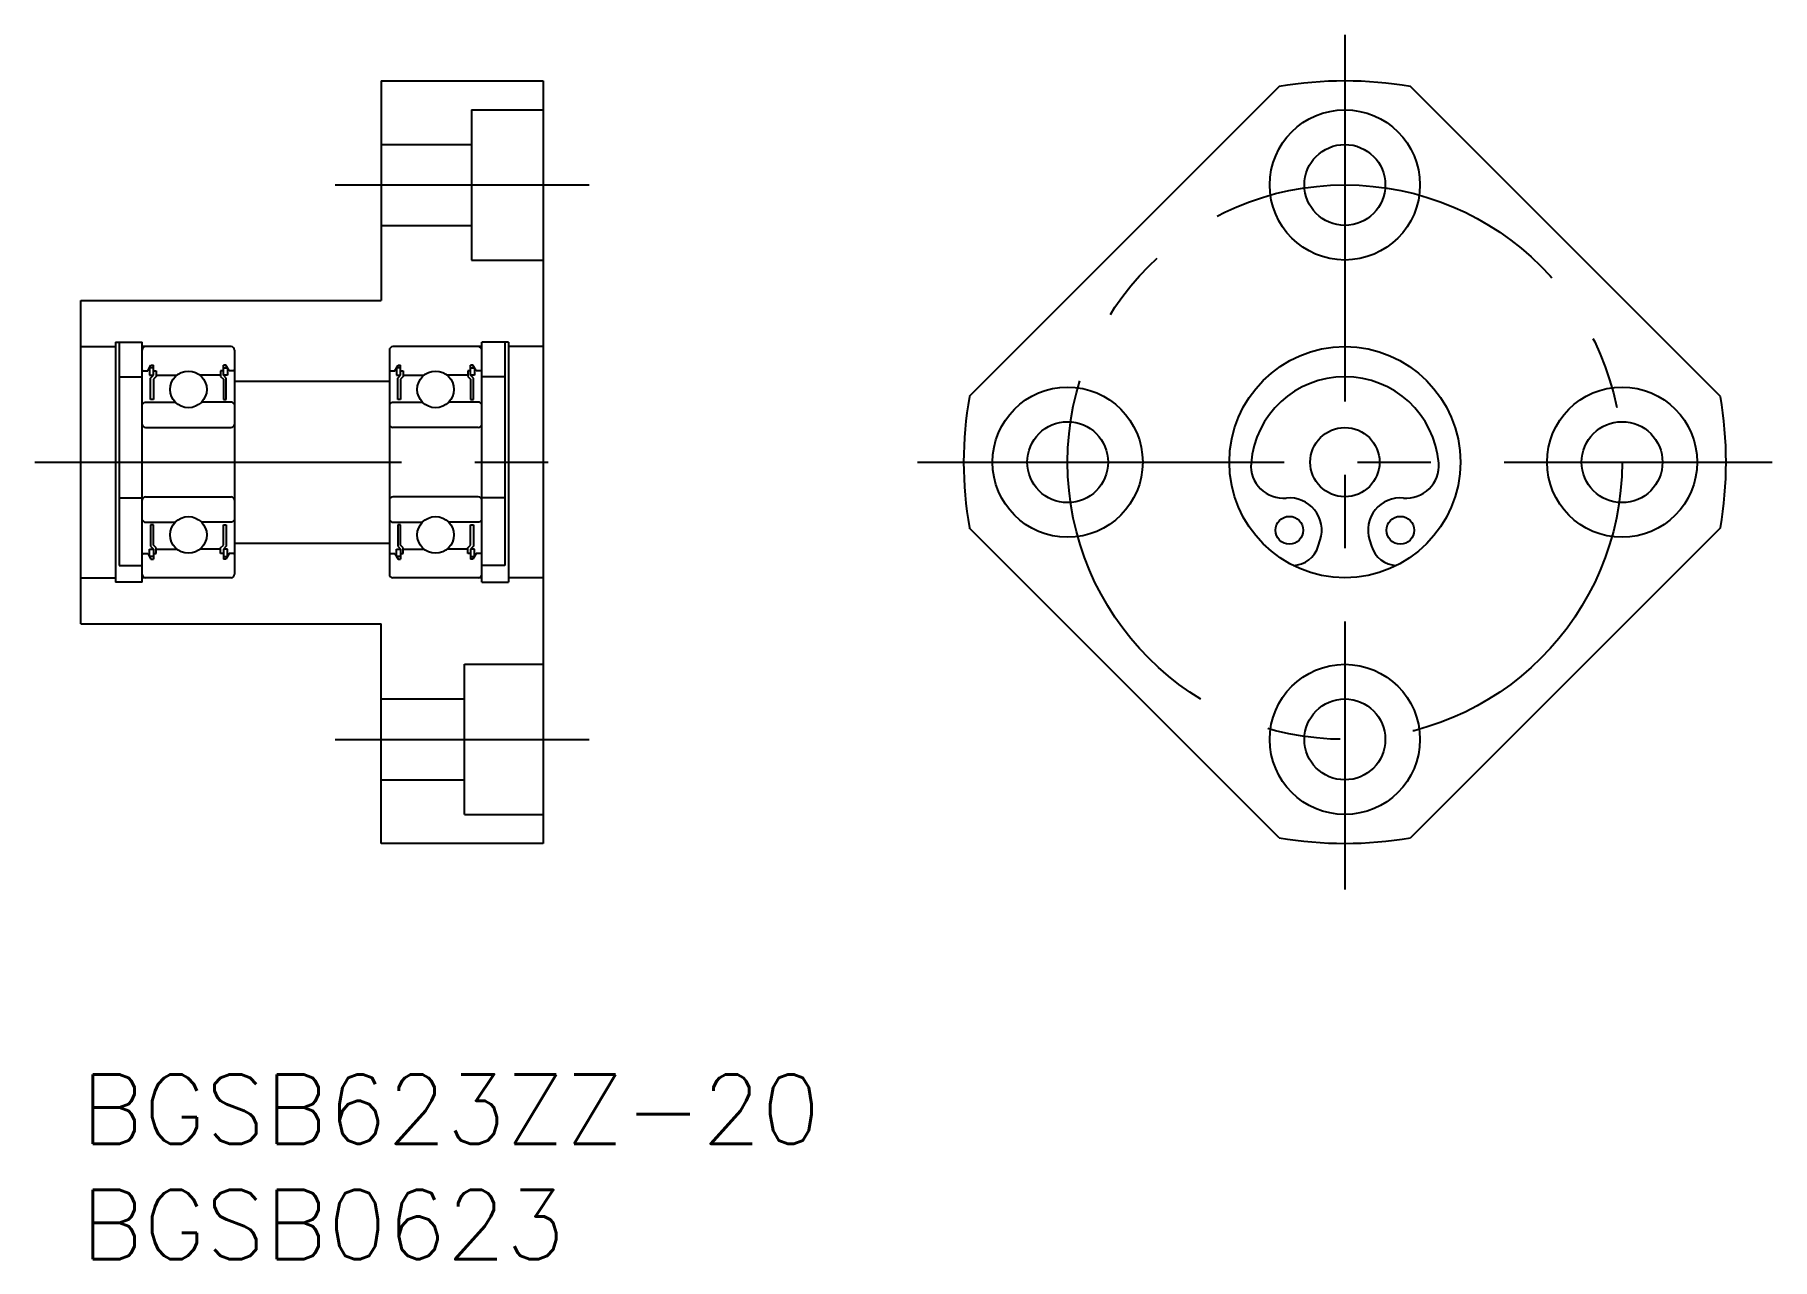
# Model space of a CAD drawing. Extents: x -2 to 73.2, y -8 to 45.
import ezdxf

# ---------------------------------------------------------------- set-up
doc = ezdxf.new("R2010")
doc.units = 0
doc.header["$LTSCALE"] = 0.5
doc.linetypes.add('CENTER', pattern=[50.8, 31.75, -6.35, 6.35, -6.35])
for name, color, linetype in [('MSM_CENTER', 1, 'CENTER'), ('MSM_CONTINUOUS', 7, 'CONTINUOUS'), ('MSM_PART_NUMBER', 7, 'CONTINUOUS')]:
    doc.layers.add(name, color=color, linetype=linetype)
doc.styles.get("Standard").update_dxf_attribs({"font": 'txt.shx', "height": 3, "bigfont": 'bigfont.shx'})

# ---------------------------------------------------------------- blocks, each defined once
blk = doc.blocks.new('*U6')
at = {"layer": 'MSM_PART_NUMBER'}
blk.add_text('BGSB623ZZ-20', height=3, dxfattribs=at).set_placement((0, -3))
blk = doc.blocks.new('*U7')
at = {"layer": 'MSM_PART_NUMBER'}
blk.add_text('BGSB0623', height=3, dxfattribs=at).set_placement((0, -8))

msp = doc.modelspace()

# ---------------------------------------------------------------- linework, layer by layer
at = {"layer": 'MSM_CENTER'}
for p, q in [((54.708, 45), (54.708, 8)), ((11, 38.5), (22, 38.5)), ((-2, 26.5), (22, 26.5)), ((36.208, 26.5), (73.208, 26.5)), ((11, 14.5), (22, 14.5))]:
    msp.add_line(p, q, dxfattribs=at)
msp.add_circle((54.708, 26.5), 12, dxfattribs=at)
at = {"layer": 'MSM_CONTINUOUS'}
for p, q in [((13, 43), (20, 43)), ((13, 43), (13, 33.5)), ((20, 43), (20, 10)), ((51.87, 42.754), (38.453, 29.338)), ((70.962, 29.338), (57.545, 42.754)), ((16.9, 41.75), (16.9, 35.25)), ((16.9, 41.75), (20, 41.75)), ((13, 40.25), (16.9, 40.25)), ((13, 36.75), (16.9, 36.75)), ((16.9, 35.25), (20, 35.25)), ((0, 19.5), (0, 33.5)), ((0, 33.5), (13, 33.5)), ((1.5, 31.7, 0.5), (2.65, 31.7, 0.5)), ((1.5, 31.7), (1.5, 21.3)), ((1.65, 31.7), (1.65, 22.024)), ((2.65, 21.3), (2.65, 31.7)), ((17.35, 21.3), (17.35, 31.7)), ((18.5, 31.7), (17.35, 31.7)), ((18.35, 31.7, -0.5), (18.35, 22.024, -0.5)), ((18.5, 31.7, -0.5), (18.5, 21.3, -0.5)), ((0, 31.5, 0.5), (1.5, 31.5, 0.5)), ((6.5, 31.5), (2.65, 31.5)), ((6.65, 31.35), (6.65, 21.65)), ((13.35, 31.35), (13.35, 21.65)), ((17.35, 31.5), (13.5, 31.5)), ((20, 31.5), (18.5, 31.5)), ((1.65, 30.2, 0.5), (2.65, 30.2, 0.5)), ((2.65, 30.49), (2.68, 30.46)), ((2.68, 30.46), (2.891, 30.46)), ((2.891, 30.46), (3.031, 30.701)), ((3.133, 30.581), (2.961, 30.581)), ((2.961, 30.581), (2.961, 30.26)), ((2.961, 30.26), (3.133, 30.26)), ((3.012, 30.139), (3.133, 30.26)), ((3.012, 29.216), (3.012, 30.139)), ((3.031, 30.701), (3.133, 30.701)), ((3.133, 30.26), (3.133, 30.701)), ((3.133, 30.46), (3.253, 30.46)), ((3.253, 30.21), (3.133, 30.089)), ((3.133, 30.089), (3.133, 29.216)), ((3.253, 30.46), (3.253, 30.21)), ((3.253, 30.29), (3.283, 30.26)), ((3.283, 30.26), (4.142, 30.26)), ((6.017, 30.26), (5.158, 30.26)), ((6.047, 30.29), (6.017, 30.26)), ((6.047, 30.46), (6.047, 30.21)), ((6.168, 30.46), (6.047, 30.46)), ((6.047, 30.21), (6.168, 30.089)), ((6.168, 30.26), (6.168, 30.701)), ((6.269, 30.701), (6.168, 30.701)), ((6.168, 30.581), (6.339, 30.581)), ((6.288, 30.139), (6.168, 30.26)), ((6.339, 30.26), (6.168, 30.26)), ((6.168, 30.089), (6.168, 29.216)), ((6.409, 30.46), (6.269, 30.701)), ((6.288, 29.216), (6.288, 30.139)), ((6.339, 30.581), (6.339, 30.26)), ((6.62, 30.46), (6.409, 30.46)), ((6.65, 30.49), (6.62, 30.46)), ((13.35, 30.49), (13.38, 30.46)), ((13.38, 30.46), (13.591, 30.46)), ((13.591, 30.46), (13.731, 30.701)), ((13.832, 30.581), (13.661, 30.581)), ((13.661, 30.581), (13.661, 30.26)), ((13.661, 30.26), (13.832, 30.26)), ((13.712, 30.139), (13.832, 30.26)), ((13.712, 29.216), (13.712, 30.139)), ((13.731, 30.701), (13.832, 30.701)), ((13.832, 30.26), (13.832, 30.701)), ((13.832, 30.46), (13.953, 30.46)), ((13.953, 30.21), (13.832, 30.089)), ((13.832, 30.089), (13.832, 29.216)), ((13.953, 30.46), (13.953, 30.21)), ((13.953, 30.29), (13.983, 30.26)), ((13.983, 30.26), (14.842, 30.26)), ((16.717, 30.26), (15.858, 30.26)), ((16.747, 30.29), (16.717, 30.26)), ((16.747, 30.46), (16.747, 30.21)), ((16.867, 30.46), (16.747, 30.46)), ((16.747, 30.21), (16.867, 30.089)), ((16.867, 30.26), (16.867, 30.701)), ((16.969, 30.701), (16.867, 30.701)), ((16.867, 30.581), (17.039, 30.581)), ((16.988, 30.139), (16.867, 30.26)), ((17.039, 30.26), (16.867, 30.26)), ((16.867, 30.089), (16.867, 29.216)), ((17.109, 30.46), (16.969, 30.701)), ((16.988, 29.216), (16.988, 30.139)), ((17.039, 30.581), (17.039, 30.26)), ((17.32, 30.46), (17.109, 30.46)), ((17.35, 30.49), (17.32, 30.46)), ((18.35, 30.2), (17.35, 30.2)), ((6.65, 30), (13.35, 30)), ((2.65, 29), (2.75, 29.1)), ((2.75, 29.1), (4.078, 29.1)), ((3.133, 29.216), (3.012, 29.216)), ((6.55, 29.1), (5.222, 29.1)), ((6.168, 29.216), (6.288, 29.216)), ((6.65, 29), (6.55, 29.1)), ((13.35, 29), (13.45, 29.1)), ((13.45, 29.1), (14.778, 29.1)), ((13.832, 29.216), (13.712, 29.216)), ((17.25, 29.1), (15.922, 29.1)), ((16.867, 29.216), (16.988, 29.216)), ((17.35, 29), (17.25, 29.1)), ((2.8, 28), (6.5, 28)), ((17.2, 28), (13.5, 28)), ((1.65, 24.954, 0.5), (2.65, 24.954, 0.5)), ((2.8, 25), (6.5, 25)), ((17.2, 25), (13.5, 25)), ((18.35, 24.954), (17.35, 24.954)), ((2.65, 24), (2.75, 23.9)), ((2.75, 23.9), (4.078, 23.9)), ((3.133, 23.784), (3.012, 23.784)), ((3.012, 23.784), (3.012, 22.861)), ((3.133, 22.911), (3.133, 23.784)), ((6.55, 23.9), (5.222, 23.9)), ((6.168, 22.911), (6.168, 23.784)), ((6.168, 23.784), (6.288, 23.784)), ((6.288, 23.784), (6.288, 22.861)), ((6.65, 24), (6.55, 23.9)), ((13.35, 24), (13.45, 23.9)), ((13.45, 23.9), (14.778, 23.9)), ((13.832, 23.784), (13.712, 23.784)), ((13.712, 23.784), (13.712, 22.861)), ((13.832, 22.911), (13.832, 23.784)), ((17.25, 23.9), (15.922, 23.9)), ((16.867, 22.911), (16.867, 23.784)), ((16.867, 23.784), (16.988, 23.784)), ((16.988, 23.784), (16.988, 22.861)), ((17.35, 24), (17.25, 23.9)), ((51.87, 10.246), (38.453, 23.662)), ((70.962, 23.662), (57.545, 10.246)), ((2.961, 22.74), (3.133, 22.74)), ((2.961, 22.419), (2.961, 22.74)), ((3.012, 22.861), (3.133, 22.74)), ((3.253, 22.79), (3.133, 22.911)), ((3.133, 22.74), (3.133, 22.299)), ((3.253, 22.54), (3.253, 22.79)), ((3.253, 22.71), (3.283, 22.74)), ((3.283, 22.74), (4.142, 22.74)), ((6.017, 22.74), (5.158, 22.74)), ((6.047, 22.71), (6.017, 22.74)), ((6.047, 22.79), (6.168, 22.911)), ((6.047, 22.54), (6.047, 22.79)), ((6.288, 22.861), (6.168, 22.74)), ((6.168, 22.74), (6.168, 22.299)), ((6.339, 22.74), (6.168, 22.74)), ((6.339, 22.419), (6.339, 22.74)), ((6.65, 23), (13.35, 23)), ((13.661, 22.74), (13.832, 22.74)), ((13.661, 22.419), (13.661, 22.74)), ((13.712, 22.861), (13.832, 22.74)), ((13.953, 22.79), (13.832, 22.911)), ((13.832, 22.74), (13.832, 22.299)), ((13.953, 22.54), (13.953, 22.79)), ((13.953, 22.71), (13.983, 22.74)), ((13.983, 22.74), (14.842, 22.74)), ((16.717, 22.74), (15.858, 22.74)), ((16.747, 22.71), (16.717, 22.74)), ((16.747, 22.79), (16.867, 22.911)), ((16.747, 22.54), (16.747, 22.79)), ((16.988, 22.861), (16.867, 22.74)), ((16.867, 22.74), (16.867, 22.299)), ((17.039, 22.74), (16.867, 22.74)), ((17.039, 22.419), (17.039, 22.74)), ((53.557, 22.862), (53.642, 23.132)), ((55.773, 23.132), (55.858, 22.862)), ((1.65, 22.024, 0.5), (2.65, 22.024, 0.5)), ((2.65, 22.51), (2.68, 22.54)), ((2.68, 22.54), (2.891, 22.54)), ((2.891, 22.54), (3.031, 22.299)), ((3.133, 22.419), (2.961, 22.419)), ((3.031, 22.299), (3.133, 22.299)), ((3.133, 22.54), (3.253, 22.54)), ((6.168, 22.54), (6.047, 22.54)), ((6.168, 22.419), (6.339, 22.419)), ((6.269, 22.299), (6.168, 22.299)), ((6.409, 22.54), (6.269, 22.299)), ((6.62, 22.54), (6.409, 22.54)), ((6.65, 22.51), (6.62, 22.54)), ((13.35, 22.51), (13.38, 22.54)), ((13.38, 22.54), (13.591, 22.54)), ((13.591, 22.54), (13.731, 22.299)), ((13.832, 22.419), (13.661, 22.419)), ((13.731, 22.299), (13.832, 22.299)), ((13.832, 22.54), (13.953, 22.54)), ((16.867, 22.54), (16.747, 22.54)), ((16.867, 22.419), (17.039, 22.419)), ((16.969, 22.299), (16.867, 22.299)), ((17.109, 22.54), (16.969, 22.299)), ((17.32, 22.54), (17.109, 22.54)), ((17.35, 22.51), (17.32, 22.54)), ((18.35, 22.024), (17.35, 22.024)), ((0, 21.5, 0.5), (1.5, 21.5, 0.5)), ((2.65, 21.3, 0.5), (1.5, 21.3, 0.5)), ((6.5, 21.5), (2.65, 21.5)), ((17.35, 21.5), (13.5, 21.5)), ((17.35, 21.3), (18.5, 21.3)), ((20, 21.5), (18.5, 21.5)), ((0, 19.5), (13, 19.5)), ((13, 10), (13, 19.5)), ((16.6, 11.25), (16.6, 17.75)), ((16.6, 17.75), (20, 17.75)), ((13, 16.25), (16.6, 16.25)), ((13, 12.75), (16.6, 12.75)), ((16.6, 11.25), (20, 11.25)), ((20, 10), (13, 10))]:
    msp.add_line(p, q, dxfattribs=at)
for centre, radius in [((54.708, 38.5), 3.25), ((54.708, 38.5), 1.75), ((54.708, 26.5), 5), ((4.65, 29.65), 0.794), ((15.35, 29.65), 0.794), ((42.708, 26.5), 3.25), ((66.708, 26.5), 3.25), ((42.708, 26.5), 1.75), ((54.708, 26.5), 1.5), ((66.708, 26.5), 1.75), ((4.65, 23.35), 0.794), ((15.35, 23.35), 0.794), ((52.308, 23.554), 0.6), ((57.108, 23.554), 0.6), ((54.708, 14.5), 3.25), ((54.708, 14.5), 1.75)]:
    msp.add_circle(centre, radius, dxfattribs=at)
for centre, radius, start, end in [((54.708, 26.5), 16.5, 80.0968, 99.9032), ((2.8, 31.35), 0.15, 90, 179.99998), ((6.5, 31.35), 0.15, 359.99999, 90), ((13.5, 31.35), 0.15, 90, 179.99998), ((17.2, 31.35), 0.15, 359.99999, 90), ((54.708, 26.125), 4.075, 4.6343, 175.3657), ((54.708, 26.5), 16.5, 170.0968, 189.9032), ((54.708, 26.5), 16.5, 350.0968, 9.9032), ((2.8, 28.15), 0.15, 180, 269.99999), ((6.5, 28.15), 0.15, 269.99999, 0.00002), ((13.5, 28.15), 0.15, 179.99998, 270), ((17.2, 28.15), 0.15, 270, 359.99999), ((52.041, 26.341), 1.4, 175.3657, 275.45655), ((57.374, 26.341), 1.4, 264.54345, 4.6343), ((2.8, 24.85), 0.15, 90.00004, 180.00003), ((6.5, 24.85), 0.15, 0.00001, 90.00004), ((13.5, 24.85), 0.15, 89.99996, 179.99998), ((17.2, 24.85), 0.15, 359.99996, 89.99996), ((52.308, 23.554), 1.4, 342.45156, 95.45656), ((57.108, 23.554), 1.4, 84.54345, 197.54844), ((52.413, 23.224), 1.2, 273.04147, 342.45156), ((57.002, 23.224), 1.2, 197.54844, 266.95853), ((2.8, 21.65), 0.15, 179.99999, 270), ((6.5, 21.65), 0.15, 270, 360), ((13.5, 21.65), 0.15, 179.99999, 270), ((17.2, 21.65), 0.15, 270, 360), ((54.708, 26.5), 16.5, 260.0968, 279.9032)]:
    msp.add_arc(centre, radius, start, end, dxfattribs=at)

# ---------------------------------------------------------------- block references
for name in ['*U6', '*U7']:
    msp.add_blockref(name, (0, 0), dxfattribs=at)

doc.saveas('drawing.dxf')
